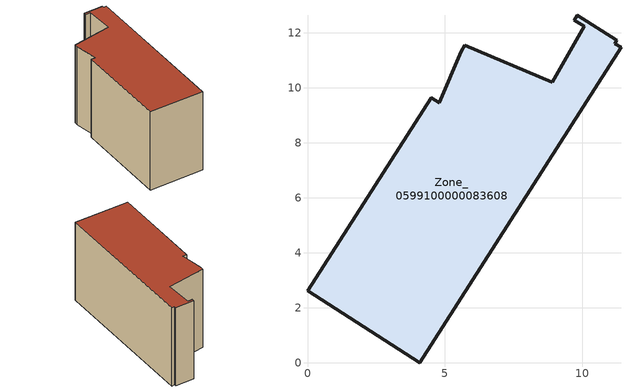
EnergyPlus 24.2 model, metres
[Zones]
Zone_0599100000083608
 floor ground (C_G): 8.89,10.2 10.07,12.25 9.7,12.46 9.81,12.64 11.24,11.72 11.18,11.6 11.4,11.47 4.08,0 0,2.62 4.5,9.64 4.79,9.45 5.58,11.33 5.73,11.55 z0
 wall outside (C_F): 11.24,11.72 9.81,12.64 9.7,12.46 10.07,12.25 8.89,10.2 5.73,11.55 5.58,11.33 4.79,9.45 4.5,9.64 0,2.62 4.08,0 11.4,11.47 11.18,11.6 11.24,11.72 z0:7.5
 roof outside (C_R): 10.07,12.25 8.89,10.2 5.73,11.55 5.58,11.33 4.79,9.45 4.5,9.64 0,2.62 4.08,0 11.4,11.47 11.18,11.6 11.24,11.72 9.81,12.64 9.7,12.46 z7.5
[BUILDING]
Pand.0599100000083608: North Axis=0; Terrain=City; Loads Convergence Tolerance Value=0.04; Temperature Convergence Tolerance Value=0.4; Solar Distribution=FullExterior; Maximum Number of Warmup Days=25; Minimum Number of Warmup Days=1
[Site:Location]
Rotterdam.The.Hague.AP_ZH_NLD Design_Conditions: Latitude=51.96; Longitude=4.45; Time Zone=1; Elevation=-4.5
[SITE:GROUNDTEMPERATURE:BUILDINGSURFACE]
18, 18, 18, 18, 18, 18, 18, 18, 18, 18, 18, 18
[MATERIAL] Thermal Absorptance=0.9; Solar Absorptance=0.7; Visible Absorptance=0.7
Name | Roughness | Thickness | Conductivity | Density | Specific Heat
G.TC.1946 | MediumSmooth | 0.15 | 1 | 540 | 1210
F.TC.1946 | Rough | 0.3 | 0.857143 | 1920 | 840
R.TC.1946 | MediumRough | 0.2 | 0.909091 | 1500 | 1000
[CONSTRUCTION]
C_G: G.TC.1946
C_F: F.TC.1946
C_R: R.TC.1946
[ZONE]
Zone_0599100000083608: Type=1; Multiplier=1; Ceiling Height=Autocalculate; Volume=Autocalculate; Floor Area=autocalculate; Part of Total Floor Area=Yes
[ZONEINFILTRATION:DESIGNFLOWRATE]
Infil_Zone_0599100000083608: Zone or ZoneList or Space or SpaceList=Zone_0599100000083608; Schedule=AlwaysOn; Design Flow Rate Calculation Method=Flow/Area; Flow Rate per Floor Area=0.003; Constant Term Coefficient=1; Temperature Term Coefficient=0; Velocity Term Coefficient=0; Velocity Squared Term Coefficient=0
[HVACTEMPLATE:ZONE:IDEALLOADSAIRSYSTEM]
Zone_0599100000083608: Maximum Heating Supply Air Temperature=50; Minimum Cooling Supply Air Temperature=13; Maximum Heating Supply Air Humidity Ratio=0.0156; Minimum Cooling Supply Air Humidity Ratio=0.0077; Heating Limit=NoLimit; Cooling Limit=NoLimit; Dehumidification Control Type=ConstantSensibleHeatRatio; Cooling Sensible Heat Ratio=0.7; Dehumidification Setpoint=60; Humidification Control Type=None; Humidification Setpoint=30; Outdoor Air Method=None; Outdoor Air Flow Rate per Person=0.00944; Outdoor Air Flow Rate per Zone Floor Area=0; Outdoor Air Flow Rate per Zone=0; Demand Controlled Ventilation Type=None; Outdoor Air Economizer Type=NoEconomizer; Heat Recovery Type=None; Sensible Heat Recovery Effectiveness=0.7; Latent Heat Recovery Effectiveness=0.65
[ZONECONTROL:THERMOSTAT]
ThermostatControl_Zone_0599100000083608: Zone or ZoneList=Zone_0599100000083608; Control Type Schedule=DualSetpointControlType; Control 1=Thermostat_Zone_0599100000083608; Temperature Difference Between Cutout And Setpoint=0
[THERMOSTATSETPOINT:DUALSETPOINT]
Thermostat_Zone_0599100000083608: Heating Setpoint Temperature Schedule=HeatingSetpoint_Zone_0599100000083608; Cooling Setpoint Temperature Schedule=CoolingSetpoint_Zone_0599100000083608
[SCHEDULE:COMPACT]
HeatingSetpoint_Zone_0599100000083608: Through: 12/31, For: AllDays, Until: 24:00, 21
CoolingSetpoint_Zone_0599100000083608: Through: 12/31, For: AllDays, Until: 24:00, 24
DualSetpointControlType: Through: 12/31, For: AllDays, Until: 24:00, 4
AlwaysOn: Through: 12/31, For: AllDays, Until: 24:00, 1
